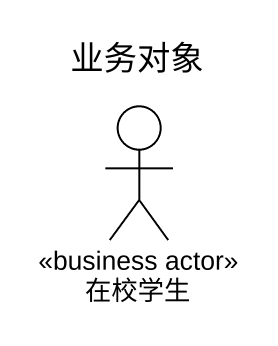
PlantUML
@startuml
title 业务对象
actor 在校学生 <<business actor>>
@enduml
